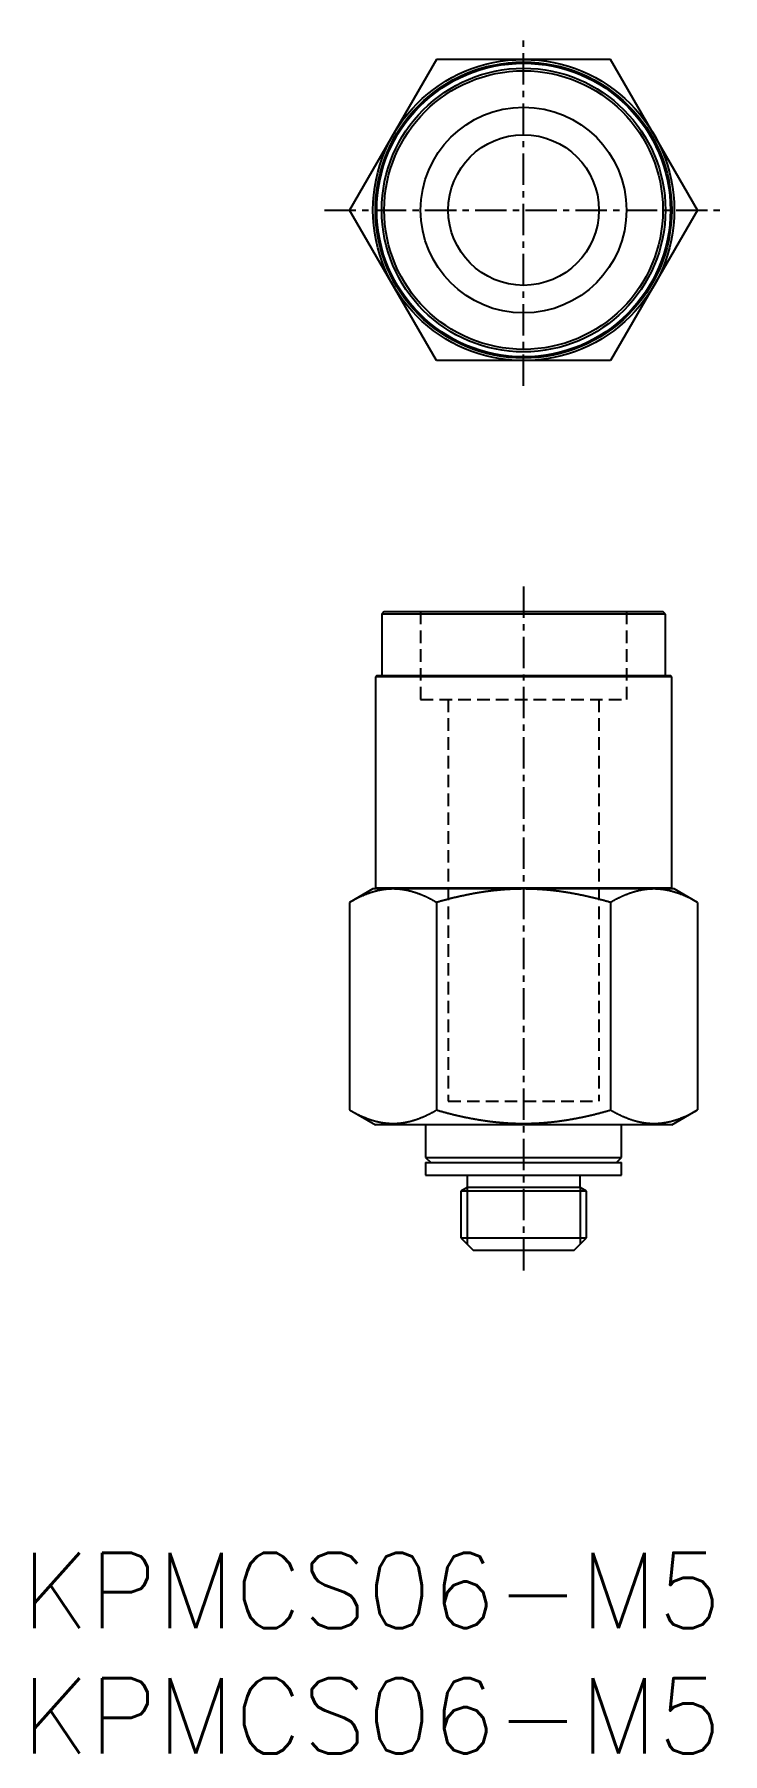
# Model space of a CAD drawing. Extents: x 0.5 to 27.9, y 0 to 68.5.
import ezdxf

# ---------------------------------------------------------------- set-up
doc = ezdxf.new("R2010")
doc.units = 0
doc.linetypes.add('CENTER', pattern=[2, 1.25, -0.25, 0.25, -0.25])
doc.linetypes.add('DASHED', pattern=[0.75, 0.5, -0.25])
doc.layers.get('0').update_dxf_attribs({"linetype": 'CONTINUOUS'})
doc.layers.add('PV', color=7, linetype='CONTINUOUS')
doc.layers.add('TV', color=7, linetype='CONTINUOUS')
doc.styles.get("Standard").update_dxf_attribs({"font": 'txt.shx'})

# ---------------------------------------------------------------- blocks, each defined once
blk = doc.blocks.new('*U2')
at = {"color": 7, "linetype": 'CONTINUOUS'}
blk.add_text('KPMCS06-M5', height=3, dxfattribs=at).set_placement((0, 0))
blk = doc.blocks.new('*U3')
at = {"color": 7, "linetype": 'CONTINUOUS'}
blk.add_text('KPMCS06-M5', height=3, dxfattribs=at).set_placement((0, 5))

msp = doc.modelspace()

# ---------------------------------------------------------------- linework, layer by layer
at = {"color": 1, "linetype": 'CENTER'}
for p, q in [((20, 54.5), (20, 68.5)), ((12.072, 61.5), (27.928, 61.5)), ((20, 46.5), (20, 19.05))]:
    msp.add_line(p, q, dxfattribs=at)
at = {"color": 3, "linetype": 'DASHED'}
for p, q in [((15.9, 45.5), (15.9, 42)), ((24.1, 45.5), (24.1, 42)), ((15.9, 42), (24.1, 42)), ((17, 42), (17, 26)), ((23, 42), (23, 26)), ((17, 26), (23, 26))]:
    msp.add_line(p, q, dxfattribs=at)
at = {"color": 3, "linetype": 'CONTINUOUS'}
for p, q in [((17.75, 22.55), (17.75, 20.3)), ((22.25, 22.55), (22.25, 20.3))]:
    msp.add_line(p, q, dxfattribs=at)
at = {"layer": 'PV', "color": 7, "linetype": 'CONTINUOUS'}
for p, q in [((14.45, 45.5), (14.35, 45.4)), ((14.35, 45.4), (14.35, 42.95)), ((25.65, 45.4), (14.35, 45.4)), ((14.45, 45.5), (25.55, 45.5)), ((25.65, 45.4), (25.55, 45.5)), ((25.65, 42.95), (25.65, 45.4)), ((14.15, 42.95), (14.1, 42.9)), ((25.9, 42.9), (14.1, 42.9)), ((14.1, 42.9), (14.1, 34.5)), ((14.15, 42.95), (25.85, 42.95)), ((25.9, 42.9), (25.85, 42.95)), ((25.9, 34.5), (25.9, 42.9)), ((14, 34.45), (13.072, 33.914)), ((26, 34.45), (14, 34.45)), ((14.1, 34.5), (25.9, 34.5)), ((14.1, 34.5), (14.15, 34.45)), ((25.85, 34.45), (25.9, 34.5)), ((26.928, 33.914), (26, 34.45)), ((13.072, 33.914), (13.072, 25.644)), ((16.536, 33.914), (16.536, 25.644)), ((23.464, 33.914), (23.464, 25.644)), ((26.928, 33.914), (26.928, 25.644)), ((13.072, 25.644), (14.1, 25.05)), ((25.9, 25.05), (26.928, 25.644)), ((25.9, 25.05), (14.1, 25.05)), ((16.1, 25.05), (16.1, 23.75)), ((23.9, 23.75), (23.9, 25.05)), ((16.1, 23.75), (23.9, 23.75)), ((16.1, 23.75), (16.3, 23.55)), ((16.1, 23.55), (16.1, 23.05)), ((16.1, 23.55), (23.9, 23.55)), ((23.7, 23.55), (23.9, 23.75)), ((23.9, 23.05), (23.9, 23.55)), ((16.1, 23.05), (23.9, 23.05)), ((17.75, 23.05), (17.75, 22.55)), ((22.25, 22.55), (22.25, 23.05)), ((17.75, 22.55), (17.5, 22.406)), ((22.5, 22.406), (17.5, 22.406)), ((17.5, 22.406), (17.5, 20.55)), ((22.25, 22.55), (17.75, 22.55)), ((22.5, 22.406), (22.25, 22.55)), ((22.5, 20.55), (22.5, 22.406)), ((17.5, 20.55), (22.5, 20.55)), ((17.5, 20.55), (18, 20.05)), ((22, 20.05), (18, 20.05)), ((22, 20.05), (22.5, 20.55))]:
    msp.add_line(p, q, dxfattribs=at)
for points in [[(14.804, 34.45), (14.789, 34.45), (14.773, 34.45), (14.758, 34.45), (14.743, 34.449), (14.727, 34.449), (14.712, 34.448), (14.697, 34.448), (14.682, 34.447), (14.666, 34.446), (14.651, 34.446), (14.636, 34.445), (14.621, 34.444), (14.605, 34.442), (14.59, 34.441), (14.575, 34.44), (14.56, 34.439), (14.544, 34.437), (14.529, 34.435), (14.514, 34.434), (14.499, 34.432), (14.484, 34.43), (14.468, 34.428), (14.453, 34.426), (14.438, 34.424), (14.423, 34.422), (14.408, 34.42), (14.393, 34.418), (14.378, 34.415), (14.363, 34.413), (14.348, 34.41), (14.332, 34.407), (14.317, 34.405), (14.302, 34.402), (14.287, 34.399), (14.272, 34.396), (14.257, 34.393), (14.242, 34.39), (14.227, 34.387), (14.213, 34.383), (14.198, 34.38), (14.183, 34.377), (14.168, 34.373), (14.153, 34.369), (14.138, 34.366), (14.123, 34.362), (14.109, 34.358), (14.094, 34.354), (14.079, 34.35), (14.064, 34.346), (14.05, 34.342), (14.035, 34.338), (14.02, 34.334), (14.005, 34.329), (13.991, 34.325), (13.976, 34.321), (13.962, 34.316), (13.947, 34.311), (13.932, 34.307), (13.918, 34.302), (13.903, 34.297), (13.889, 34.292), (13.874, 34.288), (13.86, 34.283), (13.846, 34.278), (13.831, 34.272), (13.817, 34.267), (13.802, 34.262), (13.788, 34.257), (13.774, 34.251), (13.759, 34.246), (13.745, 34.241), (13.731, 34.235), (13.717, 34.23), (13.702, 34.224), (13.688, 34.218), (13.674, 34.212), (13.66, 34.207), (13.646, 34.201), (13.632, 34.195), (13.618, 34.189), (13.604, 34.183), (13.589, 34.177), (13.575, 34.171), (13.561, 34.165), (13.547, 34.158), (13.534, 34.152), (13.52, 34.146), (13.506, 34.14), (13.492, 34.133), (13.478, 34.127), (13.464, 34.12), (13.45, 34.114), (13.436, 34.107), (13.423, 34.101), (13.409, 34.094), (13.395, 34.087), (13.382, 34.08), (13.368, 34.074), (13.354, 34.067), (13.341, 34.06), (13.327, 34.053), (13.313, 34.046), (13.3, 34.039), (13.286, 34.032), (13.273, 34.025), (13.259, 34.018), (13.246, 34.011), (13.232, 34.003), (13.219, 33.996), (13.205, 33.989), (13.192, 33.982), (13.178, 33.974), (13.165, 33.967), (13.152, 33.959), (13.138, 33.952), (13.125, 33.944), (13.112, 33.937), (13.098, 33.929), (13.085, 33.922), (13.072, 33.914)], [(16.536, 33.914), (16.523, 33.922), (16.509, 33.929), (16.496, 33.937), (16.483, 33.944), (16.469, 33.952), (16.456, 33.959), (16.443, 33.967), (16.429, 33.974), (16.416, 33.982), (16.403, 33.989), (16.389, 33.996), (16.376, 34.003), (16.362, 34.011), (16.349, 34.018), (16.335, 34.025), (16.322, 34.032), (16.308, 34.039), (16.294, 34.046), (16.281, 34.053), (16.267, 34.06), (16.254, 34.067), (16.24, 34.074), (16.226, 34.08), (16.212, 34.087), (16.199, 34.094), (16.185, 34.101), (16.171, 34.107), (16.157, 34.114), (16.144, 34.12), (16.13, 34.127), (16.116, 34.133), (16.102, 34.14), (16.088, 34.146), (16.074, 34.152), (16.06, 34.158), (16.046, 34.165), (16.032, 34.171), (16.018, 34.177), (16.004, 34.183), (15.99, 34.189), (15.976, 34.195), (15.962, 34.201), (15.948, 34.207), (15.934, 34.212), (15.919, 34.218), (15.905, 34.224), (15.891, 34.23), (15.877, 34.235), (15.863, 34.241), (15.848, 34.246), (15.834, 34.251), (15.82, 34.257), (15.805, 34.262), (15.791, 34.267), (15.777, 34.272), (15.762, 34.278), (15.748, 34.283), (15.733, 34.288), (15.719, 34.292), (15.704, 34.297), (15.69, 34.302), (15.675, 34.307), (15.661, 34.311), (15.646, 34.316), (15.631, 34.321), (15.617, 34.325), (15.602, 34.329), (15.588, 34.334), (15.573, 34.338), (15.558, 34.342), (15.543, 34.346), (15.529, 34.35), (15.514, 34.354), (15.499, 34.358), (15.484, 34.362), (15.47, 34.366), (15.455, 34.369), (15.44, 34.373), (15.425, 34.377), (15.41, 34.38), (15.395, 34.383), (15.38, 34.387), (15.365, 34.39), (15.35, 34.393), (15.335, 34.396), (15.32, 34.399), (15.305, 34.402), (15.29, 34.405), (15.275, 34.407), (15.26, 34.41), (15.245, 34.413), (15.23, 34.415), (15.215, 34.418), (15.2, 34.42), (15.185, 34.422), (15.17, 34.424), (15.154, 34.426), (15.139, 34.428), (15.124, 34.43), (15.109, 34.432), (15.094, 34.434), (15.079, 34.435), (15.063, 34.437), (15.048, 34.438), (15.033, 34.44), (15.018, 34.441), (15.002, 34.442), (14.987, 34.443), (14.972, 34.445), (14.957, 34.445), (14.941, 34.446), (14.926, 34.447), (14.911, 34.448), (14.896, 34.448), (14.88, 34.449), (14.865, 34.449), (14.85, 34.45), (14.834, 34.45), (14.819, 34.45), (14.804, 34.45)], [(20, 34.45), (19.973, 34.45), (19.945, 34.45), (19.918, 34.45), (19.89, 34.449), (19.863, 34.449), (19.835, 34.449), (19.808, 34.448), (19.78, 34.448), (19.753, 34.447), (19.725, 34.446), (19.698, 34.446), (19.67, 34.445), (19.643, 34.444), (19.615, 34.443), (19.588, 34.442), (19.56, 34.441), (19.533, 34.439), (19.506, 34.438), (19.478, 34.437), (19.451, 34.435), (19.423, 34.434), (19.396, 34.432), (19.368, 34.431), (19.341, 34.429), (19.314, 34.427), (19.286, 34.425), (19.259, 34.424), (19.231, 34.422), (19.204, 34.42), (19.177, 34.417), (19.149, 34.415), (19.122, 34.413), (19.094, 34.411), (19.067, 34.408), (19.04, 34.406), (19.012, 34.403), (18.985, 34.401), (18.958, 34.398), (18.93, 34.395), (18.903, 34.393), (18.876, 34.39), (18.848, 34.387), (18.821, 34.384), (18.794, 34.381), (18.766, 34.378), (18.739, 34.374), (18.712, 34.371), (18.684, 34.368), (18.657, 34.364), (18.63, 34.361), (18.603, 34.357), (18.575, 34.354), (18.548, 34.35), (18.521, 34.346), (18.494, 34.343), (18.467, 34.339), (18.439, 34.335), (18.412, 34.331), (18.385, 34.327), (18.358, 34.323), (18.331, 34.318), (18.304, 34.314), (18.276, 34.31), (18.249, 34.306), (18.222, 34.301), (18.195, 34.297), (18.168, 34.292), (18.141, 34.287), (18.114, 34.283), (18.087, 34.278), (18.06, 34.273), (18.033, 34.268), (18.006, 34.264), (17.979, 34.259), (17.951, 34.254), (17.924, 34.249), (17.897, 34.243), (17.871, 34.238), (17.844, 34.233), (17.817, 34.228), (17.79, 34.222), (17.763, 34.217), (17.736, 34.212), (17.709, 34.206), (17.682, 34.2), (17.655, 34.195), (17.628, 34.189), (17.601, 34.183), (17.574, 34.178), (17.548, 34.172), (17.521, 34.166), (17.494, 34.16), (17.467, 34.154), (17.44, 34.148), (17.413, 34.142), (17.387, 34.136), (17.36, 34.129), (17.333, 34.123), (17.306, 34.117), (17.28, 34.111), (17.253, 34.104), (17.226, 34.098), (17.2, 34.091), (17.173, 34.085), (17.146, 34.078), (17.12, 34.071), (17.093, 34.065), (17.066, 34.058), (17.04, 34.051), (17.013, 34.044), (16.986, 34.038), (16.96, 34.031), (16.933, 34.024), (16.907, 34.017), (16.88, 34.01), (16.854, 34.003), (16.827, 33.995), (16.8, 33.988), (16.774, 33.981), (16.747, 33.974), (16.721, 33.966), (16.695, 33.959), (16.668, 33.952), (16.642, 33.944), (16.615, 33.937), (16.589, 33.929), (16.562, 33.922), (16.536, 33.914)], [(23.464, 33.914), (23.436, 33.922), (23.408, 33.93), (23.38, 33.938), (23.351, 33.946), (23.323, 33.954), (23.295, 33.962), (23.267, 33.97), (23.238, 33.978), (23.21, 33.985), (23.182, 33.993), (23.154, 34.001), (23.125, 34.008), (23.097, 34.016), (23.069, 34.023), (23.04, 34.031), (23.012, 34.038), (22.983, 34.045), (22.955, 34.053), (22.927, 34.06), (22.898, 34.067), (22.87, 34.074), (22.841, 34.081), (22.813, 34.088), (22.784, 34.095), (22.756, 34.102), (22.727, 34.109), (22.699, 34.116), (22.67, 34.122), (22.642, 34.129), (22.613, 34.136), (22.585, 34.142), (22.556, 34.149), (22.528, 34.155), (22.499, 34.162), (22.47, 34.168), (22.442, 34.174), (22.413, 34.18), (22.384, 34.186), (22.356, 34.193), (22.327, 34.199), (22.298, 34.205), (22.27, 34.21), (22.241, 34.216), (22.212, 34.222), (22.183, 34.228), (22.155, 34.233), (22.126, 34.239), (22.097, 34.244), (22.068, 34.25), (22.039, 34.255), (22.011, 34.261), (21.982, 34.266), (21.953, 34.271), (21.924, 34.276), (21.895, 34.281), (21.866, 34.286), (21.837, 34.291), (21.809, 34.296), (21.78, 34.301), (21.751, 34.306), (21.722, 34.31), (21.693, 34.315), (21.664, 34.319), (21.635, 34.324), (21.606, 34.328), (21.577, 34.332), (21.548, 34.337), (21.519, 34.341), (21.49, 34.345), (21.461, 34.349), (21.432, 34.353), (21.403, 34.357), (21.374, 34.36), (21.345, 34.364), (21.316, 34.368), (21.286, 34.371), (21.257, 34.375), (21.228, 34.378), (21.199, 34.381), (21.17, 34.385), (21.141, 34.388), (21.112, 34.391), (21.083, 34.394), (21.053, 34.397), (21.024, 34.4), (20.995, 34.403), (20.966, 34.405), (20.937, 34.408), (20.907, 34.411), (20.878, 34.413), (20.849, 34.415), (20.82, 34.418), (20.791, 34.42), (20.761, 34.422), (20.732, 34.424), (20.703, 34.426), (20.674, 34.428), (20.644, 34.43), (20.615, 34.432), (20.586, 34.434), (20.557, 34.435), (20.527, 34.437), (20.498, 34.438), (20.469, 34.439), (20.44, 34.441), (20.41, 34.442), (20.381, 34.443), (20.352, 34.444), (20.322, 34.445), (20.293, 34.446), (20.264, 34.447), (20.234, 34.447), (20.205, 34.448), (20.176, 34.449), (20.147, 34.449), (20.117, 34.449), (20.088, 34.45), (20.059, 34.45), (20.029, 34.45), (20, 34.45)], [(25.196, 34.45), (25.181, 34.45), (25.166, 34.45), (25.15, 34.45), (25.135, 34.449), (25.12, 34.449), (25.104, 34.448), (25.089, 34.448), (25.074, 34.447), (25.059, 34.446), (25.043, 34.446), (25.028, 34.445), (25.013, 34.444), (24.998, 34.442), (24.982, 34.441), (24.967, 34.44), (24.952, 34.439), (24.937, 34.437), (24.921, 34.435), (24.906, 34.434), (24.891, 34.432), (24.876, 34.43), (24.861, 34.428), (24.846, 34.426), (24.83, 34.424), (24.815, 34.422), (24.8, 34.42), (24.785, 34.418), (24.77, 34.415), (24.755, 34.413), (24.74, 34.41), (24.725, 34.407), (24.71, 34.405), (24.695, 34.402), (24.68, 34.399), (24.665, 34.396), (24.65, 34.393), (24.635, 34.39), (24.62, 34.387), (24.605, 34.383), (24.59, 34.38), (24.575, 34.377), (24.56, 34.373), (24.545, 34.369), (24.53, 34.366), (24.516, 34.362), (24.501, 34.358), (24.486, 34.354), (24.471, 34.35), (24.457, 34.346), (24.442, 34.342), (24.427, 34.338), (24.412, 34.334), (24.398, 34.329), (24.383, 34.325), (24.369, 34.321), (24.354, 34.316), (24.339, 34.311), (24.325, 34.307), (24.31, 34.302), (24.296, 34.297), (24.281, 34.292), (24.267, 34.288), (24.252, 34.283), (24.238, 34.278), (24.223, 34.272), (24.209, 34.267), (24.195, 34.262), (24.18, 34.257), (24.166, 34.251), (24.152, 34.246), (24.137, 34.241), (24.123, 34.235), (24.109, 34.23), (24.095, 34.224), (24.081, 34.218), (24.066, 34.212), (24.052, 34.207), (24.038, 34.201), (24.024, 34.195), (24.01, 34.189), (23.996, 34.183), (23.982, 34.177), (23.968, 34.171), (23.954, 34.165), (23.94, 34.158), (23.926, 34.152), (23.912, 34.146), (23.898, 34.14), (23.884, 34.133), (23.87, 34.127), (23.856, 34.12), (23.843, 34.114), (23.829, 34.107), (23.815, 34.101), (23.801, 34.094), (23.788, 34.087), (23.774, 34.08), (23.76, 34.074), (23.746, 34.067), (23.733, 34.06), (23.719, 34.053), (23.706, 34.046), (23.692, 34.039), (23.678, 34.032), (23.665, 34.025), (23.651, 34.018), (23.638, 34.011), (23.624, 34.003), (23.611, 33.996), (23.597, 33.989), (23.584, 33.982), (23.571, 33.974), (23.557, 33.967), (23.544, 33.959), (23.531, 33.952), (23.517, 33.944), (23.504, 33.937), (23.491, 33.929), (23.477, 33.922), (23.464, 33.914)], [(26.928, 33.914), (26.915, 33.922), (26.902, 33.929), (26.888, 33.937), (26.875, 33.944), (26.862, 33.952), (26.848, 33.959), (26.835, 33.967), (26.822, 33.974), (26.808, 33.982), (26.795, 33.989), (26.781, 33.996), (26.768, 34.003), (26.754, 34.011), (26.741, 34.018), (26.727, 34.025), (26.714, 34.032), (26.7, 34.039), (26.687, 34.046), (26.673, 34.053), (26.659, 34.06), (26.646, 34.067), (26.632, 34.074), (26.618, 34.08), (26.605, 34.087), (26.591, 34.094), (26.577, 34.101), (26.564, 34.107), (26.55, 34.114), (26.536, 34.12), (26.522, 34.127), (26.508, 34.133), (26.494, 34.14), (26.48, 34.146), (26.466, 34.152), (26.453, 34.158), (26.439, 34.165), (26.425, 34.171), (26.411, 34.177), (26.396, 34.183), (26.382, 34.189), (26.368, 34.195), (26.354, 34.201), (26.34, 34.207), (26.326, 34.212), (26.312, 34.218), (26.298, 34.224), (26.283, 34.23), (26.269, 34.235), (26.255, 34.241), (26.241, 34.246), (26.226, 34.251), (26.212, 34.257), (26.198, 34.262), (26.183, 34.267), (26.169, 34.272), (26.154, 34.278), (26.14, 34.283), (26.126, 34.288), (26.111, 34.292), (26.097, 34.297), (26.082, 34.302), (26.068, 34.307), (26.053, 34.311), (26.038, 34.316), (26.024, 34.321), (26.009, 34.325), (25.995, 34.329), (25.98, 34.334), (25.965, 34.338), (25.95, 34.342), (25.936, 34.346), (25.921, 34.35), (25.906, 34.354), (25.891, 34.358), (25.877, 34.362), (25.862, 34.366), (25.847, 34.369), (25.832, 34.373), (25.817, 34.377), (25.802, 34.38), (25.787, 34.383), (25.772, 34.387), (25.758, 34.39), (25.743, 34.393), (25.728, 34.396), (25.713, 34.399), (25.698, 34.402), (25.683, 34.405), (25.668, 34.407), (25.652, 34.41), (25.637, 34.413), (25.622, 34.415), (25.607, 34.418), (25.592, 34.42), (25.577, 34.422), (25.562, 34.424), (25.547, 34.426), (25.532, 34.428), (25.516, 34.43), (25.501, 34.432), (25.486, 34.434), (25.471, 34.435), (25.456, 34.437), (25.44, 34.438), (25.425, 34.44), (25.41, 34.441), (25.395, 34.442), (25.379, 34.443), (25.364, 34.445), (25.349, 34.445), (25.334, 34.446), (25.318, 34.447), (25.303, 34.448), (25.288, 34.448), (25.273, 34.449), (25.257, 34.449), (25.242, 34.45), (25.227, 34.45), (25.211, 34.45), (25.196, 34.45)], [(13.072, 25.644), (13.086, 25.635), (13.1, 25.627), (13.114, 25.619), (13.129, 25.611), (13.143, 25.603), (13.157, 25.595), (13.172, 25.587), (13.186, 25.579), (13.2, 25.572), (13.215, 25.564), (13.229, 25.556), (13.244, 25.548), (13.258, 25.541), (13.273, 25.533), (13.287, 25.525), (13.302, 25.518), (13.316, 25.51), (13.331, 25.503), (13.345, 25.495), (13.36, 25.488), (13.375, 25.481), (13.389, 25.473), (13.404, 25.466), (13.419, 25.459), (13.434, 25.452), (13.448, 25.445), (13.463, 25.438), (13.478, 25.431), (13.493, 25.424), (13.508, 25.417), (13.523, 25.41), (13.538, 25.404), (13.552, 25.397), (13.567, 25.39), (13.582, 25.384), (13.598, 25.377), (13.613, 25.371), (13.628, 25.364), (13.643, 25.358), (13.658, 25.352), (13.673, 25.346), (13.688, 25.34), (13.703, 25.333), (13.719, 25.327), (13.734, 25.321), (13.749, 25.316), (13.765, 25.31), (13.78, 25.304), (13.795, 25.298), (13.811, 25.293), (13.826, 25.287), (13.841, 25.282), (13.857, 25.276), (13.872, 25.271), (13.888, 25.266), (13.903, 25.26), (13.919, 25.255), (13.935, 25.25), (13.95, 25.245), (13.966, 25.24), (13.981, 25.236), (13.997, 25.231), (14.013, 25.226), (14.029, 25.222), (14.044, 25.217), (14.06, 25.213), (14.076, 25.208), (14.092, 25.204), (14.108, 25.2), (14.123, 25.196), (14.139, 25.192), (14.155, 25.188), (14.171, 25.184), (14.187, 25.18), (14.203, 25.177), (14.219, 25.173), (14.235, 25.169), (14.251, 25.166), (14.267, 25.163), (14.283, 25.16), (14.299, 25.156), (14.315, 25.153), (14.331, 25.15), (14.348, 25.148), (14.364, 25.145), (14.38, 25.142), (14.396, 25.14), (14.412, 25.137), (14.428, 25.135), (14.445, 25.133), (14.461, 25.13), (14.477, 25.128), (14.493, 25.126), (14.51, 25.124), (14.526, 25.123), (14.542, 25.121), (14.559, 25.119), (14.575, 25.118), (14.591, 25.117), (14.607, 25.115), (14.624, 25.114), (14.64, 25.113), (14.657, 25.112), (14.673, 25.111), (14.689, 25.11), (14.706, 25.11), (14.722, 25.109), (14.738, 25.109), (14.755, 25.108), (14.771, 25.108), (14.787, 25.108), (14.804, 25.108), (14.82, 25.108), (14.837, 25.108), (14.853, 25.108), (14.869, 25.109), (14.886, 25.109), (14.902, 25.11), (14.918, 25.11), (14.935, 25.111), (14.951, 25.112), (14.968, 25.113), (14.984, 25.114), (15, 25.115), (15.017, 25.116), (15.033, 25.118), (15.049, 25.119), (15.065, 25.121), (15.082, 25.123), (15.098, 25.124), (15.114, 25.126), (15.131, 25.128), (15.147, 25.13), (15.163, 25.133), (15.179, 25.135), (15.196, 25.137), (15.212, 25.14), (15.228, 25.142), (15.244, 25.145), (15.26, 25.148), (15.276, 25.15), (15.292, 25.153), (15.309, 25.156), (15.325, 25.16), (15.341, 25.163), (15.357, 25.166), (15.373, 25.169), (15.389, 25.173), (15.405, 25.177), (15.421, 25.18), (15.437, 25.184), (15.453, 25.188), (15.468, 25.192), (15.484, 25.196), (15.5, 25.2), (15.516, 25.204), (15.532, 25.208), (15.548, 25.213), (15.563, 25.217), (15.579, 25.222), (15.595, 25.226), (15.611, 25.231), (15.626, 25.236), (15.642, 25.24), (15.658, 25.245), (15.673, 25.25), (15.689, 25.255), (15.704, 25.26), (15.72, 25.266), (15.735, 25.271), (15.751, 25.276), (15.766, 25.282), (15.782, 25.287), (15.797, 25.293), (15.813, 25.298), (15.828, 25.304), (15.843, 25.31), (15.859, 25.316), (15.874, 25.321), (15.889, 25.327), (15.904, 25.333), (15.919, 25.34), (15.935, 25.346), (15.95, 25.352), (15.965, 25.358), (15.98, 25.364), (15.995, 25.371), (16.01, 25.377), (16.025, 25.384), (16.04, 25.39), (16.055, 25.397), (16.07, 25.404), (16.085, 25.41), (16.1, 25.417), (16.115, 25.424), (16.13, 25.431), (16.145, 25.438), (16.159, 25.445), (16.174, 25.452), (16.189, 25.459), (16.204, 25.466), (16.218, 25.473), (16.233, 25.481), (16.248, 25.488), (16.262, 25.495), (16.277, 25.503), (16.292, 25.51), (16.306, 25.518), (16.321, 25.525), (16.335, 25.533), (16.35, 25.541), (16.364, 25.548), (16.379, 25.556), (16.393, 25.564), (16.407, 25.572), (16.422, 25.579), (16.436, 25.587), (16.45, 25.595), (16.465, 25.603), (16.479, 25.611), (16.493, 25.619), (16.507, 25.627), (16.522, 25.635), (16.536, 25.644)], [(16.536, 25.644), (16.565, 25.635), (16.594, 25.627), (16.623, 25.619), (16.653, 25.61), (16.682, 25.602), (16.711, 25.594), (16.74, 25.586), (16.769, 25.578), (16.799, 25.57), (16.828, 25.562), (16.857, 25.554), (16.886, 25.546), (16.916, 25.539), (16.945, 25.531), (16.974, 25.523), (17.004, 25.516), (17.033, 25.508), (17.063, 25.501), (17.092, 25.493), (17.121, 25.486), (17.151, 25.478), (17.18, 25.471), (17.21, 25.464), (17.239, 25.457), (17.269, 25.45), (17.298, 25.443), (17.328, 25.436), (17.357, 25.429), (17.387, 25.422), (17.416, 25.415), (17.446, 25.409), (17.475, 25.402), (17.505, 25.395), (17.535, 25.389), (17.564, 25.382), (17.594, 25.376), (17.624, 25.37), (17.653, 25.363), (17.683, 25.357), (17.713, 25.351), (17.742, 25.345), (17.772, 25.339), (17.802, 25.333), (17.831, 25.327), (17.861, 25.321), (17.891, 25.316), (17.921, 25.31), (17.951, 25.304), (17.98, 25.299), (18.01, 25.293), (18.04, 25.288), (18.07, 25.283), (18.1, 25.277), (18.13, 25.272), (18.16, 25.267), (18.189, 25.262), (18.219, 25.257), (18.249, 25.252), (18.279, 25.247), (18.309, 25.243), (18.339, 25.238), (18.369, 25.233), (18.399, 25.229), (18.429, 25.225), (18.459, 25.22), (18.489, 25.216), (18.519, 25.212), (18.549, 25.208), (18.579, 25.204), (18.609, 25.2), (18.639, 25.196), (18.669, 25.192), (18.7, 25.188), (18.73, 25.185), (18.76, 25.181), (18.79, 25.178), (18.82, 25.174), (18.85, 25.171), (18.88, 25.168), (18.91, 25.164), (18.941, 25.161), (18.971, 25.158), (19.001, 25.155), (19.031, 25.153), (19.061, 25.15), (19.092, 25.147), (19.122, 25.145), (19.152, 25.142), (19.182, 25.14), (19.212, 25.138), (19.243, 25.135), (19.273, 25.133), (19.303, 25.131), (19.333, 25.129), (19.364, 25.127), (19.394, 25.125), (19.424, 25.124), (19.454, 25.122), (19.485, 25.121), (19.515, 25.119), (19.545, 25.118), (19.576, 25.116), (19.606, 25.115), (19.636, 25.114), (19.667, 25.113), (19.697, 25.112), (19.727, 25.111), (19.757, 25.111), (19.788, 25.11), (19.818, 25.109), (19.848, 25.109), (19.879, 25.108), (19.909, 25.108), (19.939, 25.108), (19.97, 25.108), (20, 25.108), (20.03, 25.108), (20.061, 25.108), (20.091, 25.108), (20.121, 25.108), (20.152, 25.109), (20.182, 25.109), (20.212, 25.11), (20.243, 25.111), (20.273, 25.111), (20.303, 25.112), (20.333, 25.113), (20.364, 25.114), (20.394, 25.115), (20.424, 25.116), (20.455, 25.118), (20.485, 25.119), (20.515, 25.121), (20.546, 25.122), (20.576, 25.124), (20.606, 25.125), (20.636, 25.127), (20.667, 25.129), (20.697, 25.131), (20.727, 25.133), (20.757, 25.135), (20.788, 25.137), (20.818, 25.14), (20.848, 25.142), (20.878, 25.145), (20.908, 25.147), (20.939, 25.15), (20.969, 25.153), (20.999, 25.155), (21.029, 25.158), (21.059, 25.161), (21.09, 25.164), (21.12, 25.168), (21.15, 25.171), (21.18, 25.174), (21.21, 25.178), (21.24, 25.181), (21.27, 25.185), (21.3, 25.188), (21.331, 25.192), (21.361, 25.196), (21.391, 25.2), (21.421, 25.204), (21.451, 25.208), (21.481, 25.212), (21.511, 25.216), (21.541, 25.22), (21.571, 25.225), (21.601, 25.229), (21.631, 25.233), (21.661, 25.238), (21.691, 25.243), (21.721, 25.247), (21.751, 25.252), (21.781, 25.257), (21.811, 25.262), (21.84, 25.267), (21.87, 25.272), (21.9, 25.277), (21.93, 25.283), (21.96, 25.288), (21.99, 25.293), (22.02, 25.299), (22.049, 25.304), (22.079, 25.31), (22.109, 25.316), (22.139, 25.321), (22.169, 25.327), (22.198, 25.333), (22.228, 25.339), (22.258, 25.345), (22.287, 25.351), (22.317, 25.357), (22.347, 25.363), (22.376, 25.37), (22.406, 25.376), (22.436, 25.382), (22.465, 25.389), (22.495, 25.395), (22.525, 25.402), (22.554, 25.409), (22.584, 25.415), (22.613, 25.422), (22.643, 25.429), (22.672, 25.436), (22.702, 25.443), (22.731, 25.45), (22.761, 25.457), (22.79, 25.464), (22.82, 25.471), (22.849, 25.478), (22.879, 25.486), (22.908, 25.493), (22.937, 25.501), (22.967, 25.508), (22.996, 25.516), (23.026, 25.523), (23.055, 25.531), (23.084, 25.539), (23.114, 25.546), (23.143, 25.554), (23.172, 25.562), (23.201, 25.57), (23.231, 25.578), (23.26, 25.586), (23.289, 25.594), (23.318, 25.602), (23.347, 25.61), (23.377, 25.619), (23.406, 25.627), (23.435, 25.635), (23.464, 25.644)], [(23.464, 25.644), (23.478, 25.635), (23.493, 25.627), (23.507, 25.619), (23.521, 25.611), (23.535, 25.603), (23.55, 25.595), (23.564, 25.587), (23.578, 25.579), (23.593, 25.572), (23.607, 25.564), (23.621, 25.556), (23.636, 25.548), (23.65, 25.541), (23.665, 25.533), (23.679, 25.525), (23.694, 25.518), (23.708, 25.51), (23.723, 25.503), (23.738, 25.495), (23.752, 25.488), (23.767, 25.481), (23.782, 25.473), (23.796, 25.466), (23.811, 25.459), (23.826, 25.452), (23.841, 25.445), (23.855, 25.438), (23.87, 25.431), (23.885, 25.424), (23.9, 25.417), (23.915, 25.41), (23.93, 25.404), (23.945, 25.397), (23.96, 25.39), (23.975, 25.384), (23.99, 25.377), (24.005, 25.371), (24.02, 25.364), (24.035, 25.358), (24.05, 25.352), (24.065, 25.346), (24.081, 25.34), (24.096, 25.333), (24.111, 25.327), (24.126, 25.321), (24.142, 25.316), (24.157, 25.31), (24.172, 25.304), (24.188, 25.298), (24.203, 25.293), (24.218, 25.287), (24.234, 25.282), (24.249, 25.276), (24.265, 25.271), (24.28, 25.266), (24.296, 25.26), (24.311, 25.255), (24.327, 25.25), (24.342, 25.245), (24.358, 25.24), (24.374, 25.236), (24.389, 25.231), (24.405, 25.226), (24.421, 25.222), (24.437, 25.217), (24.452, 25.213), (24.468, 25.208), (24.484, 25.204), (24.5, 25.2), (24.516, 25.196), (24.532, 25.192), (24.547, 25.188), (24.563, 25.184), (24.579, 25.18), (24.595, 25.177), (24.611, 25.173), (24.627, 25.169), (24.643, 25.166), (24.659, 25.163), (24.675, 25.16), (24.691, 25.156), (24.708, 25.153), (24.724, 25.15), (24.74, 25.148), (24.756, 25.145), (24.772, 25.142), (24.788, 25.14), (24.804, 25.137), (24.821, 25.135), (24.837, 25.133), (24.853, 25.13), (24.869, 25.128), (24.886, 25.126), (24.902, 25.124), (24.918, 25.123), (24.935, 25.121), (24.951, 25.119), (24.967, 25.118), (24.983, 25.117), (25, 25.115), (25.016, 25.114), (25.032, 25.113), (25.049, 25.112), (25.065, 25.111), (25.082, 25.11), (25.098, 25.11), (25.114, 25.109), (25.131, 25.109), (25.147, 25.108), (25.163, 25.108), (25.18, 25.108), (25.196, 25.108), (25.213, 25.108), (25.229, 25.108), (25.245, 25.108), (25.262, 25.109), (25.278, 25.109), (25.294, 25.11), (25.311, 25.11), (25.327, 25.111), (25.343, 25.112), (25.36, 25.113), (25.376, 25.114), (25.393, 25.115), (25.409, 25.116), (25.425, 25.118), (25.441, 25.119), (25.458, 25.121), (25.474, 25.123), (25.49, 25.124), (25.507, 25.126), (25.523, 25.128), (25.539, 25.13), (25.555, 25.133), (25.572, 25.135), (25.588, 25.137), (25.604, 25.14), (25.62, 25.142), (25.636, 25.145), (25.652, 25.148), (25.669, 25.15), (25.685, 25.153), (25.701, 25.156), (25.717, 25.16), (25.733, 25.163), (25.749, 25.166), (25.765, 25.169), (25.781, 25.173), (25.797, 25.177), (25.813, 25.18), (25.829, 25.184), (25.845, 25.188), (25.861, 25.192), (25.877, 25.196), (25.893, 25.2), (25.908, 25.204), (25.924, 25.208), (25.94, 25.213), (25.956, 25.217), (25.971, 25.222), (25.987, 25.226), (26.003, 25.231), (26.019, 25.236), (26.034, 25.24), (26.05, 25.245), (26.065, 25.25), (26.081, 25.255), (26.097, 25.26), (26.112, 25.266), (26.128, 25.271), (26.143, 25.276), (26.159, 25.282), (26.174, 25.287), (26.189, 25.293), (26.205, 25.298), (26.22, 25.304), (26.235, 25.31), (26.251, 25.316), (26.266, 25.321), (26.281, 25.327), (26.297, 25.333), (26.312, 25.34), (26.327, 25.346), (26.342, 25.352), (26.357, 25.358), (26.372, 25.364), (26.387, 25.371), (26.403, 25.377), (26.418, 25.384), (26.433, 25.39), (26.448, 25.397), (26.462, 25.404), (26.477, 25.41), (26.492, 25.417), (26.507, 25.424), (26.522, 25.431), (26.537, 25.438), (26.552, 25.445), (26.566, 25.452), (26.581, 25.459), (26.596, 25.466), (26.611, 25.473), (26.625, 25.481), (26.64, 25.488), (26.655, 25.495), (26.669, 25.503), (26.684, 25.51), (26.698, 25.518), (26.713, 25.525), (26.727, 25.533), (26.742, 25.541), (26.756, 25.548), (26.771, 25.556), (26.785, 25.564), (26.8, 25.572), (26.814, 25.579), (26.828, 25.587), (26.843, 25.595), (26.857, 25.603), (26.871, 25.611), (26.886, 25.619), (26.9, 25.627), (26.914, 25.635), (26.928, 25.644)]]:
    msp.add_lwpolyline(points, dxfattribs=at)
at = {"layer": 'TV', "color": 7, "linetype": 'CONTINUOUS'}
for p, q in [((16.536, 67.5), (13.072, 61.5)), ((23.464, 67.5), (16.536, 67.5)), ((26.928, 61.5), (23.464, 67.5)), ((16.536, 55.5), (13.072, 61.5)), ((26.928, 61.5), (23.464, 55.5)), ((23.464, 55.5), (16.536, 55.5))]:
    msp.add_line(p, q, dxfattribs=at)
for radius in [6, 5.9, 5.85, 5.65, 5.55, 4.1, 3]:
    msp.add_circle((20, 61.5), radius, dxfattribs=at)

# ---------------------------------------------------------------- block references
at = {"color": 7, "linetype": 'CONTINUOUS'}
for name in ['*U3', '*U2']:
    msp.add_blockref(name, (0, 0), dxfattribs=at)

doc.saveas('drawing.dxf')
